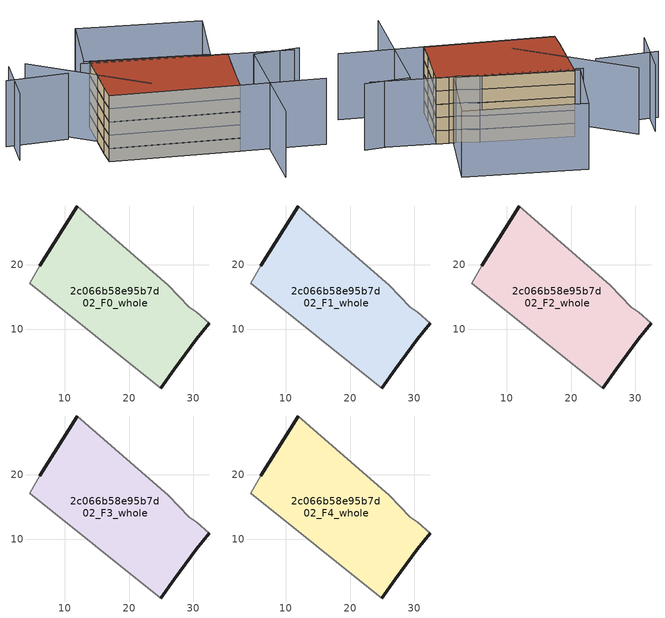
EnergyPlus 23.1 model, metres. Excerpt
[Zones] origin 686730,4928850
2c066b58e95b7d02_F0_whole
 floor ground (EU_floor_Construction): 27.03,3.78 30.46,8.45 32.46,10.95 30.49,12.64 29.36,13.42 26.08,16.83 11.94,29.12 6.15,19.85 4.57,17.11 24.95,0.86 z0
 wall outside (EU_wall_Construction): 6.15,19.85 11.94,29.12 / 32.46,10.95 30.46,8.45 27.03,3.78 24.95,0.86 z0:3
 wall adiabatic (EU_wall_Construction): 11.94,29.12 26.08,16.83 29.36,13.42 30.49,12.64 32.46,10.95 / 24.95,0.86 4.57,17.11 6.15,19.85 z0:3
2c066b58e95b7d02_F1_whole
 floor to 2c066b58e95b7d02_F0_whole (EU_floor_Construction): 27.03,3.78 30.46,8.45 32.46,10.95 30.49,12.64 29.36,13.42 26.08,16.83 11.94,29.12 6.15,19.85 4.57,17.11 24.95,0.86 z3
 wall outside (EU_wall_Construction): 6.15,19.85 11.94,29.12 / 32.46,10.95 30.46,8.45 27.03,3.78 24.95,0.86 z3:6
 wall adiabatic (EU_wall_Construction): 11.94,29.12 26.08,16.83 29.36,13.42 30.49,12.64 32.46,10.95 / 24.95,0.86 4.57,17.11 6.15,19.85 z3:6
2c066b58e95b7d02_F2_whole
 floor to 2c066b58e95b7d02_F1_whole (EU_floor_Construction): 27.03,3.78 30.46,8.45 32.46,10.95 30.49,12.64 29.36,13.42 26.08,16.83 11.94,29.12 6.15,19.85 4.57,17.11 24.95,0.86 z6
 wall outside (EU_wall_Construction): 6.15,19.85 11.94,29.12 / 32.46,10.95 30.46,8.45 27.03,3.78 24.95,0.86 z6:9
 wall adiabatic (EU_wall_Construction): 11.94,29.12 26.08,16.83 29.36,13.42 30.49,12.64 32.46,10.95 / 24.95,0.86 4.57,17.11 6.15,19.85 z6:9
2c066b58e95b7d02_F3_whole
 floor to 2c066b58e95b7d02_F2_whole (EU_floor_Construction): 27.03,3.78 30.46,8.45 32.46,10.95 30.49,12.64 29.36,13.42 26.08,16.83 11.94,29.12 6.15,19.85 4.57,17.11 24.95,0.86 z9
 wall outside (EU_wall_Construction): 6.15,19.85 11.94,29.12 / 32.46,10.95 30.46,8.45 27.03,3.78 24.95,0.86 z9:12
 wall adiabatic (EU_wall_Construction): 11.94,29.12 26.08,16.83 29.36,13.42 30.49,12.64 32.46,10.95 / 24.95,0.86 4.57,17.11 6.15,19.85 z9:12
2c066b58e95b7d02_F4_whole
 floor to 2c066b58e95b7d02_F3_whole (EU_floor_Construction): 27.03,3.78 30.46,8.45 32.46,10.95 30.49,12.64 29.36,13.42 26.08,16.83 11.94,29.12 6.15,19.85 4.57,17.11 24.95,0.86 z12
 wall outside (EU_wall_Construction): 6.15,19.85 11.94,29.12 / 32.46,10.95 30.46,8.45 27.03,3.78 24.95,0.86 z12:15
 wall adiabatic (EU_wall_Construction): 11.94,29.12 26.08,16.83 29.36,13.42 30.49,12.64 32.46,10.95 / 24.95,0.86 4.57,17.11 6.15,19.85 z12:15
 roof outside (EU_roof_Construction): 26.08,16.83 29.36,13.42 30.49,12.64 32.46,10.95 30.46,8.45 27.03,3.78 24.95,0.86 4.57,17.11 6.15,19.85 11.94,29.12 z15
shading: 4.57,17.11 38.29,-9.78 / 2.76,37.75 13.72,14.17 / 23.35,-12.62 35.77,7.1 / 35.77,7.1 43.62,2.16 / 42.43,2.44 10.06,29.72 / -0.28,39.42 -6.72,30.57 / 5.75,29.03 -4.72,36.1 / 19.59,39.83 38.68,23.46 / 38.68,23.46 30.07,13.42 / 30.07,13.42 10.98,29.78 / 10.98,29.78 19.59,39.83 z0:15
[Building]
EU S2 Campaign: North Axis=0; Terrain=City; Solar Distribution=FullExterior
[Site:Location]
Bologna: Latitude=44.5; Longitude=11.25; Time Zone=1; Elevation=37
[SizingPeriod:WeatherFileDays]
AnnualSizingPeriod: Begin Month=1; Begin Day of Month=1; End Month=12; End Day of Month=31; Day of Week for Start Day=Monday; Use Weather File Daylight Saving Period=No; Use Weather File Rain and Snow Indicators=No
[MATERIAL]
EU_InternalMass_Material: Roughness=MediumRough; Thickness=0.1; Conductivity=1; Density=1800; Specific Heat=900; Thermal Absorptance=0.9; Solar Absorptance=0.7; Visible Absorptance=0.7
[MATERIAL:NOMASS] Roughness=MediumRough; Thermal Absorptance=0.9; Solar Absorptance=0.7; Visible Absorptance=0.7
Name | Thermal Resistance
EU_wall_NoMass | 0.905828
EU_roof_NoMass | 0.37593
EU_floor_NoMass | 0.67114
[CONSTRUCTION]
EU_wall_Construction: EU_wall_NoMass
EU_roof_Construction: EU_roof_NoMass
EU_floor_Construction: EU_floor_NoMass
EU_InternalMass_Construction: EU_InternalMass_Material
[ZONE] Type=1; Multiplier=1; Ceiling Height=autocalculate; Volume=1065.58; Floor Area=autocalculate; Part of Total Floor Area=Yes
2c066b58e95b7d02_F0_whole; 2c066b58e95b7d02_F1_whole; 2c066b58e95b7d02_F2_whole; 2c066b58e95b7d02_F3_whole; 2c066b58e95b7d02_F4_whole
[INTERNALMASS] Construction=EU_InternalMass_Construction; Surface Area=355.192
Name | Zone or ZoneList
2c066b58e95b7d02_F0_whole_EU_InternalMass | 2c066b58e95b7d02_F0_whole
2c066b58e95b7d02_F1_whole_EU_InternalMass | 2c066b58e95b7d02_F1_whole
2c066b58e95b7d02_F2_whole_EU_InternalMass | 2c066b58e95b7d02_F2_whole
2c066b58e95b7d02_F3_whole_EU_InternalMass | 2c066b58e95b7d02_F3_whole
2c066b58e95b7d02_F4_whole_EU_InternalMass | 2c066b58e95b7d02_F4_whole
[OTHEREQUIPMENT] Fuel Type=Electricity; Design Level Calculation Method=Watts/Area; Power per Zone Floor Area=1; Fraction Latent=0; Fraction Radiant=0; Fraction Lost=0; Carbon Dioxide Generation Rate=0; EndUse Subcategory=EU_Step8_InternalGains
Name | Zone or ZoneList or Space or SpaceList | Schedule
EU_Step8_InternalGain_2c066b58e95b7d02_F0_whole_f000 | 2c066b58e95b7d02_F0_whole | EU_Step8_GainSchedule_2c066b58e95b7d02_F0_whole_f000
EU_Step8_InternalGain_2c066b58e95b7d02_F1_whole_f000 | 2c066b58e95b7d02_F1_whole | EU_Step8_GainSchedule_2c066b58e95b7d02_F1_whole_f000
EU_Step8_InternalGain_2c066b58e95b7d02_F2_whole_f000 | 2c066b58e95b7d02_F2_whole | EU_Step8_GainSchedule_2c066b58e95b7d02_F2_whole_f000
EU_Step8_InternalGain_2c066b58e95b7d02_F3_whole_f000 | 2c066b58e95b7d02_F3_whole | EU_Step8_GainSchedule_2c066b58e95b7d02_F3_whole_f000
EU_Step8_InternalGain_2c066b58e95b7d02_F4_whole_f000 | 2c066b58e95b7d02_F4_whole | EU_Step8_GainSchedule_2c066b58e95b7d02_F4_whole_f000
[ZONEVENTILATION:DESIGNFLOWRATE] Schedule=EU_AlwaysOn; Design Flow Rate Calculation Method=AirChanges/Hour; Air Changes per Hour=0.73129; Ventilation Type=Natural; Fan Pressure Rise=0; Fan Total Efficiency=1; Constant Term Coefficient=1; Temperature Term Coefficient=0; Velocity Term Coefficient=0; Velocity Squared Term Coefficient=0; Minimum Indoor Temperature=-100; Maximum Indoor Temperature=100; Delta Temperature=-100; Minimum Outdoor Temperature=-100; Maximum Outdoor Temperature=100; Maximum Wind Speed=40
Name | Zone or ZoneList or Space or SpaceList
EU_ConstantAir_2c066b58e95b7d02_F0_whole | 2c066b58e95b7d02_F0_whole
EU_ConstantAir_2c066b58e95b7d02_F1_whole | 2c066b58e95b7d02_F1_whole
EU_ConstantAir_2c066b58e95b7d02_F2_whole | 2c066b58e95b7d02_F2_whole
EU_ConstantAir_2c066b58e95b7d02_F3_whole | 2c066b58e95b7d02_F3_whole
EU_ConstantAir_2c066b58e95b7d02_F4_whole | 2c066b58e95b7d02_F4_whole
[HVACTEMPLATE:THERMOSTAT] Constant Heating Setpoint=20; Constant Cooling Setpoint=50
EU_HeatOnly_2c066b58e95b7d02_F0_whole; EU_HeatOnly_2c066b58e95b7d02_F1_whole; EU_HeatOnly_2c066b58e95b7d02_F2_whole; EU_HeatOnly_2c066b58e95b7d02_F3_whole; EU_HeatOnly_2c066b58e95b7d02_F4_whole
[HVACTEMPLATE:ZONE:IDEALLOADSAIRSYSTEM] System Availability Schedule=EU_AlwaysOn; Maximum Heating Supply Air Temperature=50; Minimum Cooling Supply Air Temperature=13; Maximum Heating Supply Air Humidity Ratio=0.0156; Minimum Cooling Supply Air Humidity Ratio=0.0077; Heating Limit=NoLimit; Cooling Limit=NoLimit; Heating Availability Schedule=EU_AlwaysOn; Cooling Availability Schedule=EU_CoolingOff; Dehumidification Control Type=ConstantSensibleHeatRatio; Cooling Sensible Heat Ratio=0.7; Dehumidification Setpoint=60; Humidification Control Type=None; Humidification Setpoint=30; Outdoor Air Method=None; Outdoor Air Flow Rate per Person=0.00944; Outdoor Air Flow Rate per Zone Floor Area=0; Outdoor Air Flow Rate per Zone=0; Demand Controlled Ventilation Type=None; Outdoor Air Economizer Type=NoEconomizer; Heat Recovery Type=None; Sensible Heat Recovery Effectiveness=0.7; Latent Heat Recovery Effectiveness=0.65
Name | Template Thermostat
2c066b58e95b7d02_F0_whole | EU_HeatOnly_2c066b58e95b7d02_F0_whole
2c066b58e95b7d02_F1_whole | EU_HeatOnly_2c066b58e95b7d02_F1_whole
2c066b58e95b7d02_F2_whole | EU_HeatOnly_2c066b58e95b7d02_F2_whole
2c066b58e95b7d02_F3_whole | EU_HeatOnly_2c066b58e95b7d02_F3_whole
2c066b58e95b7d02_F4_whole | EU_HeatOnly_2c066b58e95b7d02_F4_whole
[SIZING:ZONE] Zone Cooling Design Supply Air Temperature Input Method=SupplyAirTemperature; Zone Cooling Design Supply Air Temperature=13; Zone Heating Design Supply Air Temperature Input Method=SupplyAirTemperature; Zone Heating Design Supply Air Temperature=50; Zone Cooling Design Supply Air Humidity Ratio=0.008; Zone Heating Design Supply Air Humidity Ratio=0.008; Cooling Design Air Flow Method=DesignDay; Cooling Design Air Flow Rate=0; Cooling Minimum Air Flow per Zone Floor Area=0.000762; Cooling Minimum Air Flow=0; Cooling Minimum Air Flow Fraction=0.2; Heating Design Air Flow Method=DesignDay; Heating Design Air Flow Rate=0; Heating Maximum Air Flow per Zone Floor Area=0.002032; Heating Maximum Air Flow=0.141576; Heating Maximum Air Flow Fraction=0.3; Account for Dedicated Outdoor Air System=No; Dedicated Outdoor Air System Control Strategy=NeutralSupplyAir; Dedicated Outdoor Air Low Setpoint Temperature for Design=autosize; Dedicated Outdoor Air High Setpoint Temperature for Design=autosize; Zone Load Sizing Method=Sensible Load Only No Latent Load; Zone Latent Cooling Design Supply Air Humidity Ratio Input Method=HumidityRatioDifference; Zone Cooling Design Supply Air Humidity Ratio Difference=0.005; Zone Latent Heating Design Supply Air Humidity Ratio Input Method=HumidityRatioDifference; Zone Humidification Design Supply Air Humidity Ratio Difference=0.005
2c066b58e95b7d02_F0_whole; 2c066b58e95b7d02_F1_whole; 2c066b58e95b7d02_F2_whole; 2c066b58e95b7d02_F3_whole; 2c066b58e95b7d02_F4_whole
[SCHEDULE:CONSTANT]
Name | Hourly Value
EU_AlwaysOn | 1
EU_CoolingOff | 0
[SCHEDULE:FILE] Column Number=1; Rows to Skip at Top=0; Number of Hours of Data=8760; Column Separator=Comma; Interpolate to Timestep=No; Minutes per Item=60; Adjust Schedule for Daylight Savings=Yes
Name | File
EU_Step8_GainSchedule_2c066b58e95b7d02_F0_whole_f000 | ../../schedules/2c066b58e95b7d02/2c066b58e95b7d02_F0_whole_f000_gain.csv
EU_Step8_GainSchedule_2c066b58e95b7d02_F1_whole_f000 | ../../schedules/2c066b58e95b7d02/2c066b58e95b7d02_F1_whole_f000_gain.csv
EU_Step8_GainSchedule_2c066b58e95b7d02_F2_whole_f000 | ../../schedules/2c066b58e95b7d02/2c066b58e95b7d02_F2_whole_f000_gain.csv
EU_Step8_GainSchedule_2c066b58e95b7d02_F3_whole_f000 | ../../schedules/2c066b58e95b7d02/2c066b58e95b7d02_F3_whole_f000_gain.csv
EU_Step8_GainSchedule_2c066b58e95b7d02_F4_whole_f000 | ../../schedules/2c066b58e95b7d02/2c066b58e95b7d02_F4_whole_f000_gain.csv
